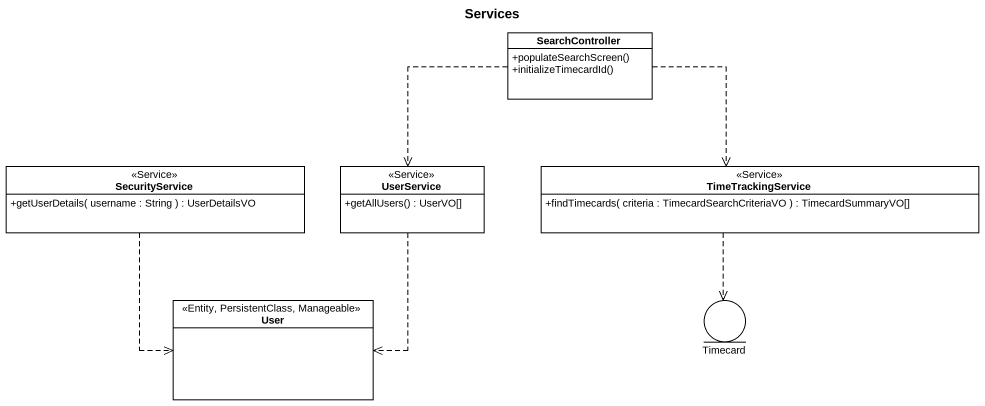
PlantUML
@startuml
title Services
allowmixing
hide circle
hide empty members
skinparam classAttributeIconSize 0
class SearchController {
  +populateSearchScreen()
  +initializeTimecardId()
}
class SecurityService <<Service>> {
  +getUserDetails( username : String ) : UserDetailsVO
}
class UserService <<Service>> {
  +getAllUsers() : UserVO[]
}
class TimeTrackingService <<Service>> {
  +findTimecards( criteria : TimecardSearchCriteriaVO ) : TimecardSummaryVO[]
}
class User <<Entity, PersistentClass, Manageable>>
entity Timecard
SearchController ..> UserService
SearchController ..> TimeTrackingService
SecurityService ..> User
UserService ..> User
TimeTrackingService ..> Timecard
@enduml
